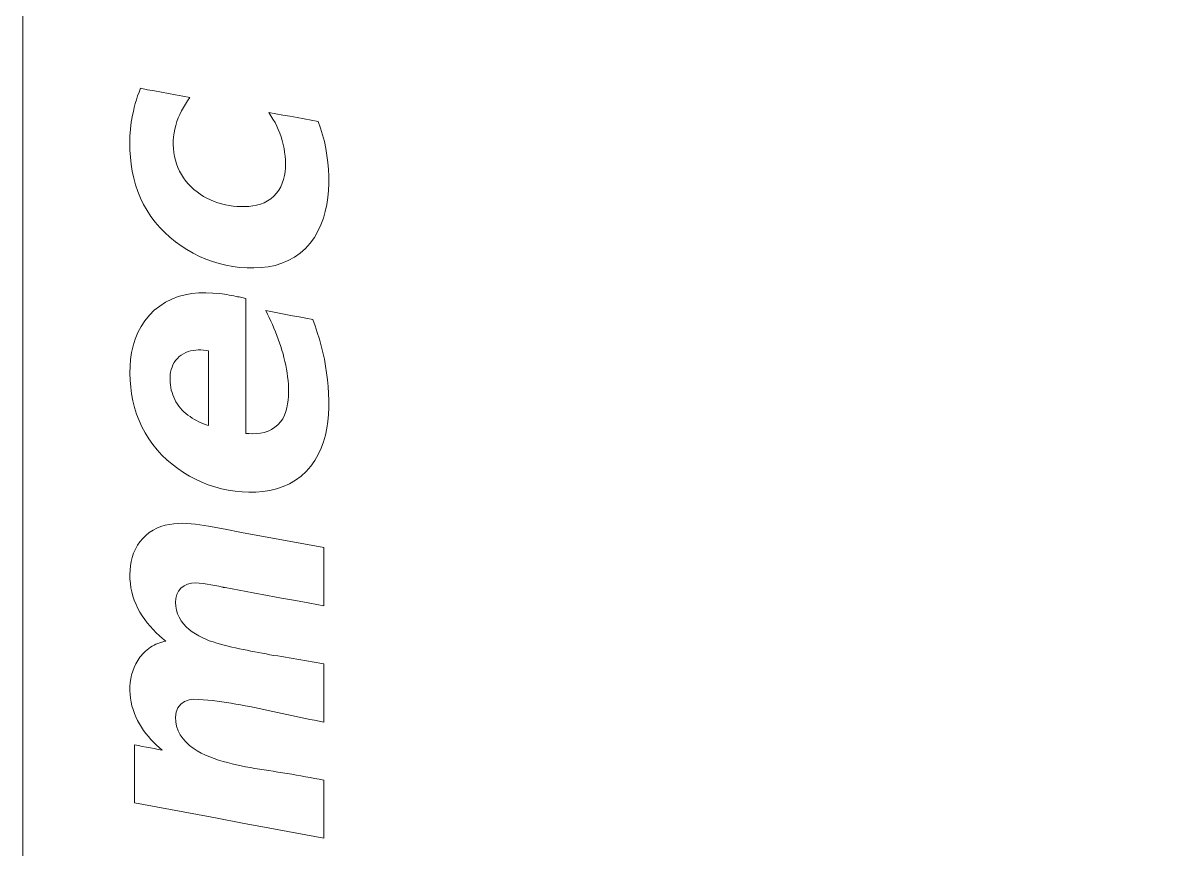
# Model space of a CAD drawing. Header units: millimetres. Extents: x 37984 to 70752, y 14140 to 37584.
# Drawn here: x 39495.92 to 39506.67, y 35699.48 to 35707.21 of the extents above; entities that cross this region are included whole.
import ezdxf

# ---------------------------------------------------------------- set-up
doc = ezdxf.new("R2010")
doc.units = ezdxf.units.MM
doc.set_wipeout_variables(frame=1)
doc.layers.add('000-PI-Oprema', color=30, linetype='Continuous', lineweight=5)

# ---------------------------------------------------------------- blocks, each defined once
blk = doc.blocks.new('Socomec I-60')
blk.add_wipeout([(0, 44.75), (35.7, 44.75), (35.7, -44.75), (0, -44.75)]).dxf.layer = '000-PI-Oprema'
at = {"layer": '000-PI-Oprema'}
for p, q in [((0, -21.28), (0, 21.28)), ((1.062, -2.911), (1.073, -2.875)), ((1.073, -2.875), (1.086, -2.84)), ((1.086, -2.84), (1.099, -2.804)), ((1.099, -2.804), (1.165, -2.817)), ((1.099, -2.804), (1.099, -2.804)), ((1.165, -2.817), (1.231, -2.829)), ((1.231, -2.829), (1.297, -2.841)), ((1.297, -2.841), (1.363, -2.854)), ((1.363, -2.854), (1.429, -2.866)), ((1.429, -2.866), (1.495, -2.878)), ((1.495, -2.878), (1.561, -2.89)), ((1.561, -2.89), (1.54, -2.921)), ((1.561, -2.89), (1.561, -2.89)), ((1.033, -3.02), (1.041, -2.983)), ((1.041, -2.983), (1.051, -2.947)), ((1.051, -2.947), (1.062, -2.911)), ((1.502, -2.983), (1.485, -3.016)), ((1.521, -2.952), (1.502, -2.983)), ((1.54, -2.921), (1.521, -2.952)), ((1.014, -3.121), (1.025, -3.057)), ((1.025, -3.057), (1.033, -3.02)), ((1.025, -3.057), (1.025, -3.057)), ((1.441, -3.116), (1.43, -3.151)), ((1.454, -3.082), (1.441, -3.116)), ((1.469, -3.048), (1.454, -3.082)), ((1.485, -3.016), (1.469, -3.048)), ((2.3, -3.031), (2.367, -3.043)), ((2.321, -3.061), (2.3, -3.031)), ((2.3, -3.031), (2.3, -3.031)), ((2.34, -3.093), (2.321, -3.061)), ((2.359, -3.125), (2.34, -3.093)), ((2.367, -3.043), (2.433, -3.055)), ((2.433, -3.055), (2.499, -3.066)), ((2.499, -3.066), (2.565, -3.078)), ((2.565, -3.078), (2.632, -3.09)), ((2.632, -3.09), (2.698, -3.102)), ((2.698, -3.102), (2.764, -3.114)), ((2.764, -3.114), (2.785, -3.176)), ((2.764, -3.114), (2.764, -3.114)), ((1.001, -3.252), (1.006, -3.186)), ((1.006, -3.186), (1.014, -3.121)), ((1.414, -3.222), (1.409, -3.258)), ((1.421, -3.186), (1.414, -3.222)), ((1.43, -3.151), (1.421, -3.186)), ((2.375, -3.157), (2.359, -3.125)), ((2.39, -3.191), (2.375, -3.157)), ((2.404, -3.225), (2.39, -3.191)), ((2.785, -3.176), (2.804, -3.239)), ((1, -3.318), (1.001, -3.252)), ((1.001, -3.384), (1, -3.318)), ((1.409, -3.258), (1.406, -3.295)), ((1.406, -3.295), (1.406, -3.332)), ((2.416, -3.259), (2.404, -3.225)), ((2.427, -3.294), (2.416, -3.259)), ((2.436, -3.33), (2.427, -3.294)), ((2.444, -3.366), (2.436, -3.33)), ((2.804, -3.239), (2.821, -3.303)), ((2.821, -3.303), (2.834, -3.367)), ((1.006, -3.45), (1.001, -3.384)), ((1.406, -3.332), (1.408, -3.368)), ((1.408, -3.368), (1.412, -3.404)), ((1.412, -3.404), (1.418, -3.441)), ((2.449, -3.402), (2.444, -3.366)), ((2.454, -3.438), (2.449, -3.402)), ((2.456, -3.475), (2.454, -3.438)), ((2.834, -3.367), (2.845, -3.432)), ((2.845, -3.432), (2.854, -3.497)), ((1.013, -3.515), (1.006, -3.45)), ((1.023, -3.58), (1.013, -3.515)), ((1.418, -3.441), (1.426, -3.476)), ((1.426, -3.476), (1.437, -3.512)), ((1.437, -3.512), (1.45, -3.546)), ((1.45, -3.546), (1.465, -3.579)), ((2.457, -3.512), (2.456, -3.475)), ((2.456, -3.548), (2.457, -3.512)), ((2.854, -3.497), (2.859, -3.563)), ((1.037, -3.645), (1.023, -3.58)), ((1.054, -3.708), (1.037, -3.645)), ((1.465, -3.579), (1.483, -3.611)), ((1.483, -3.611), (1.502, -3.642)), ((1.502, -3.642), (1.524, -3.672)), ((2.439, -3.657), (2.447, -3.621)), ((2.447, -3.621), (2.453, -3.585)), ((2.453, -3.585), (2.456, -3.548)), ((2.859, -3.563), (2.862, -3.628)), ((2.862, -3.628), (2.862, -3.694)), ((1.076, -3.771), (1.054, -3.708)), ((1.524, -3.672), (1.548, -3.7)), ((1.548, -3.7), (1.573, -3.726)), ((1.573, -3.726), (1.6, -3.751)), ((1.6, -3.751), (1.629, -3.774)), ((2.372, -3.787), (2.394, -3.757)), ((2.394, -3.757), (2.413, -3.726)), ((2.413, -3.726), (2.427, -3.692)), ((2.427, -3.692), (2.439, -3.657)), ((2.859, -3.76), (2.853, -3.826)), ((2.862, -3.694), (2.859, -3.76)), ((1.101, -3.832), (1.076, -3.771)), ((1.129, -3.891), (1.101, -3.832)), ((1.629, -3.774), (1.658, -3.796)), ((1.658, -3.796), (1.689, -3.816)), ((1.689, -3.816), (1.721, -3.833)), ((1.721, -3.833), (1.755, -3.849)), ((1.755, -3.849), (1.788, -3.863)), ((1.788, -3.863), (1.823, -3.875)), ((2.256, -3.875), (2.289, -3.858)), ((2.289, -3.858), (2.319, -3.838)), ((2.319, -3.838), (2.347, -3.814)), ((2.347, -3.814), (2.372, -3.787)), ((2.853, -3.826), (2.843, -3.891)), ((1.162, -3.949), (1.129, -3.891)), ((1.198, -4.003), (1.162, -3.949)), ((1.823, -3.875), (1.859, -3.886)), ((1.859, -3.886), (1.894, -3.894)), ((1.894, -3.894), (1.93, -3.901)), ((1.93, -3.901), (1.967, -3.906)), ((1.967, -3.906), (2.003, -3.909)), ((2.003, -3.909), (2.04, -3.911)), ((2.04, -3.911), (2.077, -3.911)), ((2.077, -3.911), (2.114, -3.909)), ((2.114, -3.909), (2.15, -3.905)), ((2.15, -3.905), (2.186, -3.898)), ((2.186, -3.898), (2.222, -3.888)), ((2.222, -3.888), (2.256, -3.875)), ((2.83, -3.956), (2.812, -4.02)), ((2.843, -3.891), (2.83, -3.956)), ((1.238, -4.056), (1.198, -4.003)), ((1.281, -4.106), (1.238, -4.056)), ((2.789, -4.082), (2.761, -4.142)), ((2.812, -4.02), (2.789, -4.082)), ((1.327, -4.153), (1.281, -4.106)), ((1.375, -4.198), (1.327, -4.153)), ((2.761, -4.142), (2.728, -4.199)), ((1.426, -4.24), (1.375, -4.198)), ((1.479, -4.279), (1.426, -4.24)), ((1.535, -4.314), (1.479, -4.279)), ((2.689, -4.253), (2.645, -4.302)), ((2.728, -4.199), (2.689, -4.253)), ((1.592, -4.347), (1.535, -4.314)), ((1.651, -4.377), (1.592, -4.347)), ((1.712, -4.403), (1.651, -4.377)), ((1.773, -4.425), (1.712, -4.403)), ((2.542, -4.384), (2.483, -4.416)), ((2.596, -4.346), (2.542, -4.384)), ((2.645, -4.302), (2.596, -4.346)), ((1.836, -4.444), (1.773, -4.425)), ((1.9, -4.46), (1.836, -4.444)), ((1.965, -4.472), (1.9, -4.46)), ((2.031, -4.48), (1.965, -4.472)), ((2.097, -4.485), (2.031, -4.48)), ((2.162, -4.485), (2.097, -4.485)), ((2.229, -4.482), (2.162, -4.485)), ((2.294, -4.474), (2.229, -4.482)), ((2.359, -4.461), (2.294, -4.474)), ((2.422, -4.441), (2.359, -4.461)), ((2.483, -4.416), (2.422, -4.441)), ((1.517, -4.737), (1.581, -4.726)), ((1.581, -4.726), (1.646, -4.719)), ((1.646, -4.719), (1.711, -4.717)), ((1.711, -4.717), (1.776, -4.72)), ((1.776, -4.72), (1.842, -4.725)), ((1.842, -4.725), (1.842, -4.725)), ((1.842, -4.725), (1.864, -4.728)), ((1.864, -4.728), (1.886, -4.732)), ((1.28, -4.842), (1.335, -4.806)), ((1.335, -4.806), (1.393, -4.777)), ((1.393, -4.777), (1.454, -4.754)), ((1.454, -4.754), (1.517, -4.737)), ((1.886, -4.732), (1.908, -4.735)), ((1.908, -4.735), (1.93, -4.739)), ((1.93, -4.739), (1.952, -4.743)), ((1.952, -4.743), (1.974, -4.747)), ((1.974, -4.747), (1.996, -4.752)), ((1.996, -4.752), (1.996, -4.752)), ((1.996, -4.752), (2.009, -4.755)), ((2.009, -4.755), (2.022, -4.757)), ((2.022, -4.757), (2.035, -4.76)), ((2.035, -4.76), (2.048, -4.762)), ((2.048, -4.762), (2.06, -4.765)), ((2.06, -4.765), (2.073, -4.768)), ((2.073, -4.768), (2.086, -4.77)), ((2.086, -4.77), (2.086, -4.77)), ((2.086, -4.77), (2.086, -4.951)), ((1.142, -4.979), (1.183, -4.928)), ((1.183, -4.928), (1.229, -4.882)), ((1.229, -4.882), (1.28, -4.842)), ((2.272, -4.885), (2.272, -4.885)), ((2.272, -4.885), (2.335, -4.897)), ((2.288, -4.917), (2.272, -4.885)), ((2.304, -4.95), (2.288, -4.917)), ((2.335, -4.897), (2.398, -4.908)), ((2.398, -4.908), (2.46, -4.92)), ((2.46, -4.92), (2.523, -4.932)), ((2.523, -4.932), (2.586, -4.944)), ((1.075, -5.091), (1.106, -5.033)), ((1.106, -5.033), (1.142, -4.979)), ((2.086, -4.951), (2.086, -5.131)), ((2.32, -4.983), (2.304, -4.95)), ((2.335, -5.016), (2.32, -4.983)), ((2.349, -5.05), (2.335, -5.016)), ((2.363, -5.083), (2.349, -5.05)), ((2.586, -4.944), (2.649, -4.956)), ((2.649, -4.956), (2.712, -4.968)), ((2.712, -4.968), (2.712, -4.968)), ((2.712, -4.968), (2.734, -5.028)), ((2.734, -5.028), (2.755, -5.089)), ((1.031, -5.213), (1.05, -5.151)), ((1.05, -5.151), (1.075, -5.091)), ((2.086, -5.131), (2.086, -5.312)), ((2.377, -5.117), (2.363, -5.083)), ((2.389, -5.151), (2.377, -5.117)), ((2.402, -5.186), (2.389, -5.151)), ((2.755, -5.089), (2.774, -5.151)), ((2.774, -5.151), (2.791, -5.214)), ((1.017, -5.276), (1.031, -5.213)), ((1.569, -5.262), (1.546, -5.268)), ((1.593, -5.257), (1.569, -5.262)), ((1.617, -5.254), (1.593, -5.257)), ((1.641, -5.253), (1.617, -5.254)), ((1.665, -5.253), (1.641, -5.253)), ((1.689, -5.254), (1.665, -5.253)), ((1.713, -5.257), (1.689, -5.254)), ((1.736, -5.262), (1.713, -5.257)), ((1.736, -5.362), (1.736, -5.262)), ((1.736, -5.262), (1.736, -5.262)), ((2.413, -5.22), (2.402, -5.186)), ((2.424, -5.255), (2.413, -5.22)), ((2.434, -5.29), (2.424, -5.255)), ((2.791, -5.214), (2.807, -5.277)), ((1.002, -5.406), (1.007, -5.341)), ((1.007, -5.341), (1.017, -5.276)), ((1.416, -5.37), (1.404, -5.391)), ((1.429, -5.35), (1.416, -5.37)), ((1.445, -5.332), (1.429, -5.35)), ((1.462, -5.315), (1.445, -5.332)), ((1.481, -5.301), (1.462, -5.315)), ((1.502, -5.288), (1.481, -5.301)), ((1.523, -5.277), (1.502, -5.288)), ((1.546, -5.268), (1.523, -5.277)), ((1.736, -5.461), (1.736, -5.362)), ((2.086, -5.312), (2.086, -5.493)), ((2.443, -5.325), (2.434, -5.29)), ((2.452, -5.36), (2.443, -5.325)), ((2.46, -5.396), (2.452, -5.36)), ((2.807, -5.277), (2.821, -5.34)), ((2.821, -5.34), (2.832, -5.404)), ((1.001, -5.471), (1.002, -5.406)), ((1.002, -5.536), (1.001, -5.471)), ((1.382, -5.46), (1.379, -5.484)), ((1.387, -5.437), (1.382, -5.46)), ((1.395, -5.414), (1.387, -5.437)), ((1.404, -5.391), (1.395, -5.414)), ((1.736, -5.561), (1.736, -5.461)), ((2.466, -5.432), (2.46, -5.396)), ((2.472, -5.468), (2.466, -5.432)), ((2.477, -5.504), (2.472, -5.468)), ((2.832, -5.404), (2.842, -5.468)), ((2.842, -5.468), (2.85, -5.532)), ((1.008, -5.6), (1.002, -5.536)), ((1.379, -5.484), (1.377, -5.508)), ((1.377, -5.508), (1.377, -5.532)), ((1.377, -5.532), (1.378, -5.556)), ((1.378, -5.556), (1.38, -5.58)), ((1.38, -5.58), (1.384, -5.604)), ((1.736, -5.661), (1.736, -5.561)), ((2.086, -5.493), (2.086, -5.673)), ((2.481, -5.54), (2.477, -5.504)), ((2.484, -5.576), (2.481, -5.54)), ((2.485, -5.612), (2.484, -5.576)), ((2.85, -5.532), (2.856, -5.596)), ((1.016, -5.665), (1.008, -5.6)), ((1.028, -5.729), (1.016, -5.665)), ((1.384, -5.604), (1.388, -5.628)), ((1.388, -5.628), (1.395, -5.651)), ((1.395, -5.651), (1.402, -5.674)), ((1.402, -5.674), (1.411, -5.696)), ((1.736, -5.761), (1.736, -5.661)), ((2.086, -5.673), (2.086, -5.854)), ((2.482, -5.722), (2.484, -5.685)), ((2.484, -5.685), (2.485, -5.648)), ((2.485, -5.648), (2.485, -5.612)), ((2.856, -5.596), (2.86, -5.661)), ((2.86, -5.661), (2.862, -5.726)), ((1.044, -5.792), (1.028, -5.729)), ((1.063, -5.854), (1.044, -5.792)), ((1.411, -5.696), (1.421, -5.718)), ((1.421, -5.718), (1.432, -5.739)), ((1.432, -5.739), (1.445, -5.759)), ((1.445, -5.759), (1.459, -5.779)), ((1.459, -5.779), (1.474, -5.798)), ((1.474, -5.798), (1.49, -5.816)), ((1.736, -5.861), (1.736, -5.761)), ((2.46, -5.829), (2.47, -5.793)), ((2.47, -5.793), (2.477, -5.758)), ((2.477, -5.758), (2.482, -5.722)), ((2.862, -5.791), (2.859, -5.856)), ((2.862, -5.726), (2.862, -5.791)), ((1.086, -5.914), (1.063, -5.854)), ((1.49, -5.816), (1.507, -5.833)), ((1.507, -5.833), (1.525, -5.849)), ((1.525, -5.849), (1.544, -5.863)), ((1.544, -5.863), (1.564, -5.877)), ((1.564, -5.877), (1.584, -5.891)), ((1.584, -5.891), (1.604, -5.903)), ((1.604, -5.903), (1.625, -5.914)), ((1.736, -5.961), (1.736, -5.861)), ((2.086, -5.854), (2.086, -6.034)), ((2.41, -5.926), (2.431, -5.896)), ((2.431, -5.896), (2.447, -5.863)), ((2.447, -5.863), (2.46, -5.829)), ((2.859, -5.856), (2.853, -5.921)), ((1.113, -5.973), (1.086, -5.914)), ((1.144, -6.03), (1.113, -5.973)), ((1.625, -5.914), (1.647, -5.925)), ((1.647, -5.925), (1.669, -5.935)), ((1.669, -5.935), (1.691, -5.944)), ((1.691, -5.944), (1.714, -5.953)), ((1.714, -5.953), (1.736, -5.961)), ((1.736, -5.961), (1.736, -5.961)), ((2.259, -6.024), (2.294, -6.012)), ((2.294, -6.012), (2.327, -5.997)), ((2.327, -5.997), (2.358, -5.977)), ((2.358, -5.977), (2.386, -5.954)), ((2.386, -5.954), (2.41, -5.926)), ((2.844, -5.985), (2.831, -6.049)), ((2.853, -5.921), (2.844, -5.985)), ((1.178, -6.085), (1.144, -6.03)), ((1.216, -6.138), (1.178, -6.085)), ((2.086, -6.034), (2.086, -6.034)), ((2.086, -6.034), (2.09, -6.034)), ((2.09, -6.034), (2.094, -6.035)), ((2.094, -6.035), (2.098, -6.035)), ((2.098, -6.035), (2.102, -6.035)), ((2.102, -6.035), (2.106, -6.035)), ((2.106, -6.035), (2.11, -6.036)), ((2.11, -6.036), (2.114, -6.036)), ((2.114, -6.036), (2.114, -6.036)), ((2.114, -6.036), (2.151, -6.038)), ((2.151, -6.038), (2.187, -6.036)), ((2.187, -6.036), (2.224, -6.031)), ((2.224, -6.031), (2.259, -6.024)), ((2.813, -6.112), (2.791, -6.173)), ((2.831, -6.049), (2.813, -6.112)), ((1.256, -6.188), (1.216, -6.138)), ((1.3, -6.236), (1.256, -6.188)), ((2.764, -6.232), (2.732, -6.288)), ((2.791, -6.173), (2.764, -6.232)), ((1.347, -6.281), (1.3, -6.236)), ((1.396, -6.323), (1.347, -6.281)), ((1.448, -6.363), (1.396, -6.323)), ((2.732, -6.288), (2.694, -6.341)), ((1.501, -6.399), (1.448, -6.363)), ((1.557, -6.433), (1.501, -6.399)), ((1.614, -6.463), (1.557, -6.433)), ((2.603, -6.434), (2.55, -6.473)), ((2.651, -6.39), (2.603, -6.434)), ((2.694, -6.341), (2.651, -6.39)), ((1.673, -6.49), (1.614, -6.463)), ((1.733, -6.514), (1.673, -6.49)), ((1.795, -6.535), (1.733, -6.514)), ((1.858, -6.552), (1.795, -6.535)), ((1.921, -6.565), (1.858, -6.552)), ((2.373, -6.553), (2.309, -6.568)), ((2.435, -6.532), (2.373, -6.553)), ((2.494, -6.506), (2.435, -6.532)), ((2.55, -6.473), (2.494, -6.506)), ((1.985, -6.575), (1.921, -6.565)), ((2.05, -6.581), (1.985, -6.575)), ((2.115, -6.584), (2.05, -6.581)), ((2.18, -6.583), (2.115, -6.584)), ((2.245, -6.578), (2.18, -6.583)), ((2.309, -6.568), (2.245, -6.578)), ((1.411, -6.88), (1.452, -6.876)), ((1.452, -6.876), (1.493, -6.875)), ((1.493, -6.875), (1.534, -6.877)), ((1.534, -6.877), (1.574, -6.88)), ((1.15, -6.988), (1.182, -6.962)), ((1.182, -6.962), (1.217, -6.94)), ((1.217, -6.94), (1.253, -6.921)), ((1.253, -6.921), (1.291, -6.906)), ((1.291, -6.906), (1.331, -6.894)), ((1.331, -6.894), (1.371, -6.885)), ((1.371, -6.885), (1.411, -6.88)), ((1.574, -6.88), (1.615, -6.884)), ((1.615, -6.884), (1.656, -6.889)), ((1.656, -6.889), (1.696, -6.896)), ((1.696, -6.896), (1.736, -6.903)), ((1.736, -6.903), (1.891, -6.931)), ((1.736, -6.903), (1.736, -6.903)), ((1.891, -6.931), (2.045, -6.96)), ((2.045, -6.96), (2.199, -6.988)), ((1.052, -7.117), (1.071, -7.081)), ((1.071, -7.081), (1.095, -7.048)), ((1.095, -7.048), (1.121, -7.016)), ((1.121, -7.016), (1.15, -6.988)), ((2.199, -6.988), (2.353, -7.017)), ((2.353, -7.017), (2.507, -7.046)), ((2.507, -7.046), (2.662, -7.074)), ((2.662, -7.074), (2.816, -7.103)), ((1.013, -7.234), (1.022, -7.194)), ((1.022, -7.194), (1.035, -7.155)), ((1.035, -7.155), (1.052, -7.117)), ((2.816, -7.103), (2.816, -7.181)), ((2.816, -7.103), (2.816, -7.103)), ((2.816, -7.181), (2.816, -7.259)), ((1.002, -7.315), (1.006, -7.274)), ((1.006, -7.274), (1.013, -7.234)), ((2.816, -7.259), (2.816, -7.337)), ((1, -7.355), (1.002, -7.315)), ((1.001, -7.396), (1, -7.355)), ((1.005, -7.437), (1.001, -7.396)), ((2.816, -7.337), (2.816, -7.414)), ((2.816, -7.414), (2.816, -7.492)), ((1.01, -7.478), (1.005, -7.437)), ((1.019, -7.518), (1.01, -7.478)), ((1.029, -7.557), (1.019, -7.518)), ((1.455, -7.509), (1.439, -7.542)), ((1.478, -7.481), (1.455, -7.509)), ((1.508, -7.459), (1.478, -7.481)), ((1.541, -7.444), (1.508, -7.459)), ((1.577, -7.436), (1.541, -7.444)), ((1.613, -7.433), (1.577, -7.436)), ((1.65, -7.435), (1.613, -7.433)), ((1.687, -7.439), (1.65, -7.435)), ((1.723, -7.445), (1.687, -7.439)), ((1.759, -7.451), (1.723, -7.445)), ((1.796, -7.458), (1.759, -7.451)), ((1.832, -7.465), (1.796, -7.458)), ((1.868, -7.473), (1.832, -7.465)), ((1.871, -7.473), (1.868, -7.473)), ((1.868, -7.473), (1.868, -7.473)), ((1.875, -7.474), (1.871, -7.473)), ((1.878, -7.475), (1.875, -7.474)), ((1.881, -7.475), (1.878, -7.475)), ((1.885, -7.476), (1.881, -7.475)), ((1.888, -7.477), (1.885, -7.476)), ((1.892, -7.477), (1.888, -7.477)), ((2.024, -7.502), (1.892, -7.477)), ((1.892, -7.477), (1.892, -7.477)), ((2.156, -7.526), (2.024, -7.502)), ((2.816, -7.492), (2.816, -7.57)), ((1.042, -7.596), (1.029, -7.557)), ((1.058, -7.634), (1.042, -7.596)), ((1.43, -7.578), (1.428, -7.615)), ((1.428, -7.615), (1.43, -7.651)), ((1.439, -7.542), (1.43, -7.578)), ((2.288, -7.55), (2.156, -7.526)), ((2.42, -7.575), (2.288, -7.55)), ((2.552, -7.599), (2.42, -7.575)), ((2.684, -7.624), (2.552, -7.599)), ((2.816, -7.648), (2.684, -7.624)), ((2.816, -7.57), (2.816, -7.648)), ((1.075, -7.671), (1.058, -7.634)), ((1.095, -7.707), (1.075, -7.671)), ((1.116, -7.742), (1.095, -7.707)), ((1.43, -7.651), (1.437, -7.687)), ((1.437, -7.687), (1.447, -7.722)), ((1.447, -7.722), (1.462, -7.755)), ((2.816, -7.648), (2.816, -7.648)), ((1.139, -7.775), (1.116, -7.742)), ((1.163, -7.808), (1.139, -7.775)), ((1.189, -7.839), (1.163, -7.808)), ((1.217, -7.869), (1.189, -7.839)), ((1.462, -7.755), (1.481, -7.787)), ((1.481, -7.787), (1.503, -7.816)), ((1.503, -7.816), (1.527, -7.843)), ((1.527, -7.843), (1.554, -7.868)), ((1.245, -7.899), (1.217, -7.869)), ((1.275, -7.926), (1.245, -7.899)), ((1.306, -7.953), (1.275, -7.926)), ((1.554, -7.868), (1.583, -7.89)), ((1.583, -7.89), (1.614, -7.91)), ((1.614, -7.91), (1.645, -7.929)), ((1.645, -7.929), (1.677, -7.945)), ((1.677, -7.945), (1.71, -7.96)), ((1.147, -8.071), (1.162, -8.058)), ((1.162, -8.058), (1.177, -8.046)), ((1.177, -8.046), (1.193, -8.035)), ((1.193, -8.035), (1.21, -8.025)), ((1.21, -8.025), (1.227, -8.015)), ((1.227, -8.015), (1.244, -8.007)), ((1.244, -8.007), (1.262, -7.999)), ((1.262, -7.999), (1.281, -7.993)), ((1.281, -7.993), (1.299, -7.987)), ((1.299, -7.987), (1.318, -7.982)), ((1.338, -7.978), (1.306, -7.953)), ((1.318, -7.982), (1.338, -7.978)), ((1.338, -7.978), (1.338, -7.978)), ((1.71, -7.96), (1.744, -7.974)), ((1.744, -7.974), (1.779, -7.986)), ((1.779, -7.986), (1.813, -7.997)), ((1.813, -7.997), (1.848, -8.007)), ((1.848, -8.007), (1.884, -8.016)), ((1.884, -8.016), (1.919, -8.025)), ((1.919, -8.025), (1.955, -8.033)), ((1.955, -8.033), (1.99, -8.041)), ((1.99, -8.041), (2.026, -8.049)), ((2.026, -8.049), (2.061, -8.057)), ((2.061, -8.057), (2.097, -8.064)), ((1.055, -8.191), (1.074, -8.16)), ((1.074, -8.16), (1.095, -8.129)), ((1.095, -8.129), (1.107, -8.114)), ((1.095, -8.129), (1.095, -8.129)), ((1.107, -8.114), (1.12, -8.099)), ((1.12, -8.099), (1.133, -8.085)), ((1.133, -8.085), (1.147, -8.071)), ((2.097, -8.064), (2.133, -8.071)), ((2.133, -8.071), (2.169, -8.078)), ((2.169, -8.078), (2.204, -8.085)), ((2.204, -8.085), (2.24, -8.092)), ((2.24, -8.092), (2.276, -8.098)), ((2.276, -8.098), (2.312, -8.105)), ((2.312, -8.105), (2.348, -8.111)), ((2.348, -8.111), (2.384, -8.117)), ((2.384, -8.117), (2.42, -8.123)), ((2.42, -8.123), (2.456, -8.129)), ((2.456, -8.129), (2.492, -8.135)), ((2.492, -8.135), (2.528, -8.141)), ((2.528, -8.141), (2.564, -8.147)), ((2.564, -8.147), (2.6, -8.153)), ((2.6, -8.153), (2.636, -8.159)), ((2.636, -8.159), (2.672, -8.165)), ((2.672, -8.165), (2.708, -8.172)), ((1.016, -8.294), (1.027, -8.259)), ((1.027, -8.259), (1.04, -8.225)), ((1.04, -8.225), (1.055, -8.191)), ((2.708, -8.172), (2.744, -8.178)), ((2.744, -8.178), (2.78, -8.185)), ((2.78, -8.185), (2.816, -8.191)), ((2.816, -8.191), (2.816, -8.269)), ((2.816, -8.191), (2.816, -8.191)), ((2.816, -8.269), (2.816, -8.347)), ((1.001, -8.403), (1.004, -8.366)), ((1.004, -8.366), (1.009, -8.33)), ((1.009, -8.33), (1.016, -8.294)), ((2.816, -8.347), (2.816, -8.425)), ((1, -8.439), (1.001, -8.403)), ((1.002, -8.476), (1, -8.439)), ((1.006, -8.512), (1.002, -8.476)), ((2.816, -8.425), (2.816, -8.502)), ((1.012, -8.548), (1.006, -8.512)), ((1.02, -8.584), (1.012, -8.548)), ((1.03, -8.619), (1.02, -8.584)), ((1.477, -8.569), (1.45, -8.603)), ((1.513, -8.543), (1.477, -8.569)), ((1.555, -8.528), (1.513, -8.543)), ((1.599, -8.522), (1.555, -8.528)), ((1.643, -8.523), (1.599, -8.522)), ((1.687, -8.526), (1.643, -8.523)), ((1.731, -8.531), (1.687, -8.526)), ((1.775, -8.535), (1.731, -8.531)), ((1.818, -8.541), (1.775, -8.535)), ((1.862, -8.547), (1.818, -8.541)), ((1.906, -8.553), (1.862, -8.547)), ((1.949, -8.56), (1.906, -8.553)), ((1.993, -8.567), (1.949, -8.56)), ((2.036, -8.575), (1.993, -8.567)), ((2.08, -8.583), (2.036, -8.575)), ((2.123, -8.591), (2.08, -8.583)), ((2.166, -8.6), (2.123, -8.591)), ((2.816, -8.502), (2.816, -8.58)), ((2.816, -8.58), (2.816, -8.658)), ((1.043, -8.654), (1.03, -8.619)), ((1.057, -8.687), (1.043, -8.654)), ((1.073, -8.72), (1.057, -8.687)), ((1.434, -8.644), (1.428, -8.688)), ((1.428, -8.688), (1.43, -8.732)), ((1.45, -8.603), (1.434, -8.644)), ((2.21, -8.609), (2.166, -8.6)), ((2.253, -8.617), (2.21, -8.609)), ((2.296, -8.627), (2.253, -8.617)), ((2.34, -8.636), (2.296, -8.627)), ((2.383, -8.645), (2.34, -8.636)), ((2.426, -8.655), (2.383, -8.645)), ((2.469, -8.664), (2.426, -8.655)), ((2.513, -8.673), (2.469, -8.664)), ((2.556, -8.683), (2.513, -8.673)), ((2.599, -8.692), (2.556, -8.683)), ((2.643, -8.701), (2.599, -8.692)), ((2.686, -8.71), (2.643, -8.701)), ((2.816, -8.658), (2.816, -8.736)), ((1.09, -8.752), (1.073, -8.72)), ((1.109, -8.783), (1.09, -8.752)), ((1.129, -8.813), (1.109, -8.783)), ((1.43, -8.732), (1.438, -8.775)), ((1.438, -8.775), (1.452, -8.817)), ((2.729, -8.719), (2.686, -8.71)), ((2.773, -8.727), (2.729, -8.719)), ((2.816, -8.736), (2.773, -8.727)), ((2.816, -8.736), (2.816, -8.736)), ((1.151, -8.842), (1.129, -8.813)), ((1.174, -8.87), (1.151, -8.842)), ((1.198, -8.898), (1.174, -8.87)), ((1.223, -8.924), (1.198, -8.898)), ((1.452, -8.817), (1.472, -8.856)), ((1.472, -8.856), (1.498, -8.892)), ((1.498, -8.892), (1.527, -8.924)), ((1.043, -8.948), (1.08, -8.956)), ((1.043, -9.026), (1.043, -8.948)), ((1.043, -8.948), (1.043, -8.948)), ((1.043, -9.104), (1.043, -9.026)), ((1.08, -8.956), (1.117, -8.963)), ((1.117, -8.963), (1.155, -8.97)), ((1.155, -8.97), (1.192, -8.977)), ((1.192, -8.977), (1.229, -8.984)), ((1.249, -8.95), (1.223, -8.924)), ((1.229, -8.984), (1.266, -8.991)), ((1.276, -8.974), (1.249, -8.95)), ((1.266, -8.991), (1.303, -8.998)), ((1.303, -8.998), (1.276, -8.974)), ((1.303, -8.998), (1.303, -8.998)), ((1.527, -8.924), (1.56, -8.954)), ((1.56, -8.954), (1.594, -8.981)), ((1.594, -8.981), (1.631, -9.005)), ((1.631, -9.005), (1.669, -9.026)), ((1.669, -9.026), (1.708, -9.046)), ((1.043, -9.181), (1.043, -9.104)), ((1.708, -9.046), (1.749, -9.062)), ((1.749, -9.062), (1.79, -9.077)), ((1.79, -9.077), (1.831, -9.091)), ((1.831, -9.091), (1.873, -9.104)), ((1.873, -9.104), (1.914, -9.115)), ((1.914, -9.115), (1.957, -9.126)), ((1.957, -9.126), (1.999, -9.136)), ((1.043, -9.259), (1.043, -9.181)), ((1.999, -9.136), (2.041, -9.145)), ((2.041, -9.145), (2.084, -9.153)), ((2.084, -9.153), (2.127, -9.161)), ((2.127, -9.161), (2.17, -9.169)), ((2.17, -9.169), (2.213, -9.176)), ((2.213, -9.176), (2.257, -9.183)), ((2.257, -9.183), (2.3, -9.189)), ((2.3, -9.189), (2.343, -9.196)), ((2.343, -9.196), (2.386, -9.203)), ((2.386, -9.203), (2.43, -9.209)), ((2.43, -9.209), (2.473, -9.216)), ((2.473, -9.216), (2.516, -9.223)), ((2.516, -9.223), (2.559, -9.231)), ((2.559, -9.231), (2.602, -9.239)), ((2.602, -9.239), (2.645, -9.247)), ((1.043, -9.336), (1.043, -9.259)), ((1.043, -9.414), (1.043, -9.336)), ((2.645, -9.247), (2.687, -9.255)), ((2.687, -9.255), (2.73, -9.263)), ((2.73, -9.263), (2.773, -9.271)), ((2.773, -9.271), (2.816, -9.279)), ((2.816, -9.279), (2.816, -9.356)), ((2.816, -9.279), (2.816, -9.279)), ((1.043, -9.492), (1.043, -9.414)), ((2.816, -9.356), (2.816, -9.434)), ((2.816, -9.434), (2.816, -9.511)), ((1.297, -9.539), (1.043, -9.492)), ((1.043, -9.492), (1.043, -9.492)), ((1.55, -9.586), (1.297, -9.539)), ((2.816, -9.511), (2.816, -9.588)), ((1.803, -9.633), (1.55, -9.586)), ((2.056, -9.68), (1.803, -9.633)), ((2.816, -9.588), (2.816, -9.666)), ((2.816, -9.666), (2.816, -9.743)), ((2.309, -9.727), (2.056, -9.68)), ((2.563, -9.774), (2.309, -9.727)), ((2.816, -9.821), (2.563, -9.774)), ((2.816, -9.743), (2.816, -9.821)), ((2.816, -9.821), (2.816, -9.821))]:
    blk.add_line(p, q, dxfattribs=at)

msp = doc.modelspace()

# ---------------------------------------------------------------- block references
at = {"layer": '000-PI-Oprema'}
msp.add_blockref('Socomec I-60', (39495.922, 35709.406), dxfattribs=at)

doc.saveas('drawing.dxf')
